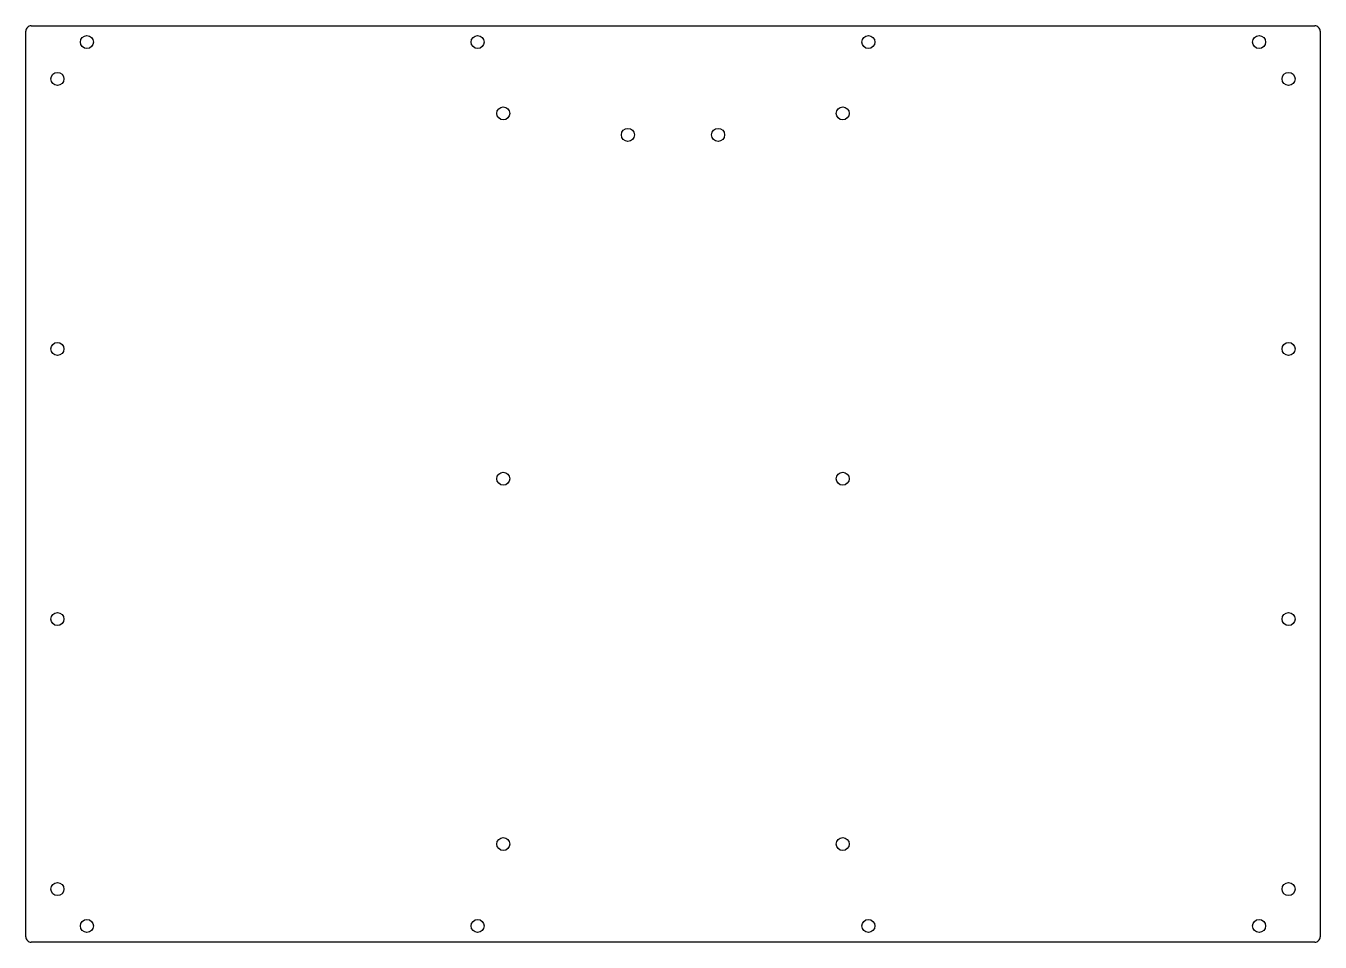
# Model space of a CAD drawing. Header units: metres. Extents: x -2 to 486, y -346 to 0.
import ezdxf

# ---------------------------------------------------------------- set-up
doc = ezdxf.new("R2010")
doc.units = ezdxf.units.M

msp = doc.modelspace()

# ---------------------------------------------------------------- linework, layer by layer
for p, q in [((0, 0), (484, 0)), ((0, 0), (0, 0)), ((-2, -343.6), (-2, -2)), ((486, -2), (486, -343.6)), ((484, -345.6), (0, -345.6))]:
    msp.add_line(p, q)
for centre in [(21, -6.1), (168.33, -6.1), (315.67, -6.1), (463, -6.1), (9.9, -20), (474.1, -20), (178, -33), (306, -33), (225, -41.1), (259, -41.1), (9.9, -121.87), (474.1, -121.87), (178, -170.8), (306, -170.8), (9.9, -223.73), (474.1, -223.73), (178, -308.6), (306, -308.6), (9.9, -325.6), (474.1, -325.6), (21, -339.5), (168.33, -339.5), (315.67, -339.5), (463, -339.5)]:
    msp.add_circle(centre, 2.45)
for centre, start, end in [((0, -2), 90, 135), ((484, -2), 405, 450), ((0, -2), 135, 180), ((484, -2), 360, 405), ((0, -343.6), 180, 225), ((0, -343.6), 225, 270), ((484, -343.6), 270, 315), ((484, -343.6), 315, 360)]:
    msp.add_arc(centre, 2, start, end)

doc.saveas('drawing.dxf')
